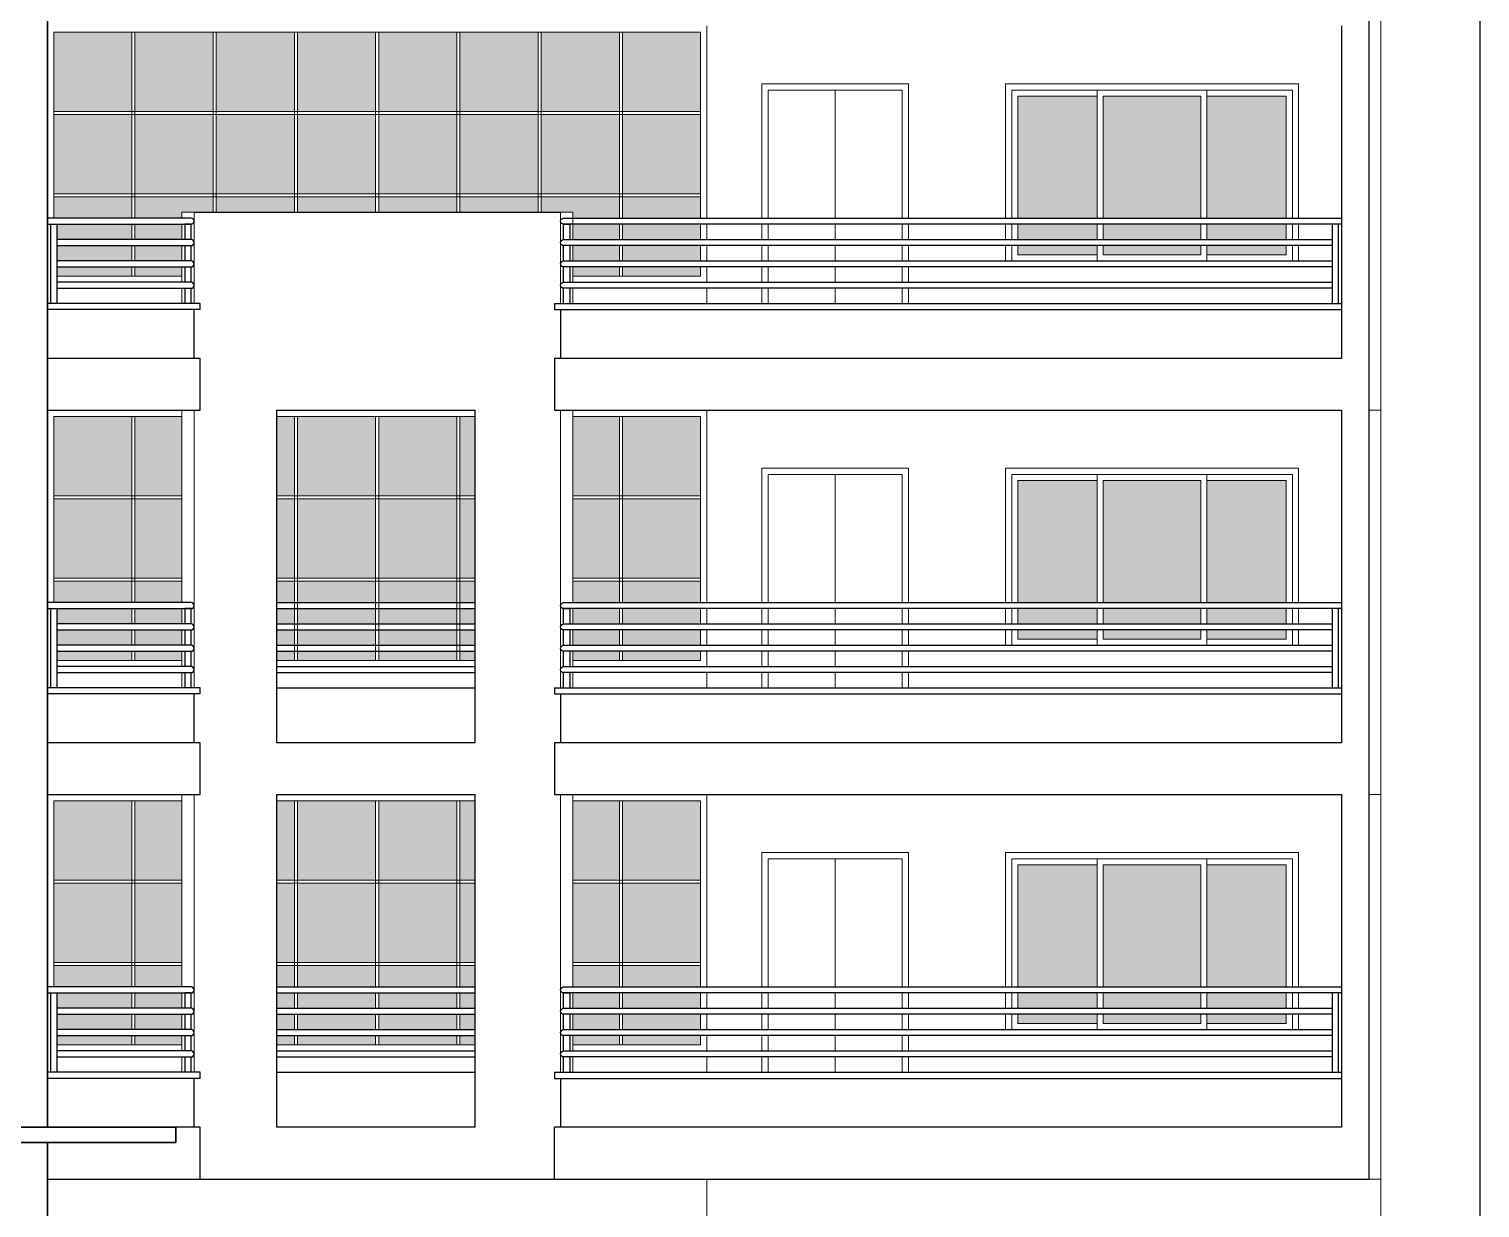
# Model space of a CAD drawing. Header units: inches. Extents: x -301229 to 1083107, y -854236 to 21026.
# Drawn here: x -24794 to -10529, y -378433 to -366838 of the extents above; entities that cross this region are included whole.
import ezdxf

# ---------------------------------------------------------------- set-up
doc = ezdxf.new("R2010")
doc.units = ezdxf.units.IN
doc.header["$MEASUREMENT"] = 0
doc.layers.add('HATCH', color=7, linetype='Continuous')
doc.layers.add('win', color=4, linetype='Continuous')
for name, color, linetype, lineweight in [('step', 167, 'Continuous', 18), ('wall', 10, 'Continuous', 30), ('window(in)', 130, 'Continuous', 20), ('window(out)', 40, 'Continuous', 30)]:
    doc.layers.add(name, color=color, linetype=linetype, lineweight=lineweight)

msp = doc.modelspace()

# ---------------------------------------------------------------- hatches: boundary and pattern name
at = {"layer": 'wall'}
h = msp.add_hatch(color=256, dxfattribs=at)
h.set_gradient(color1=(76, 120, 250), one_color=1, tint=1, name='CURVED')
h.paths.add_polyline_path([(-23782.1, -366867.98), (-24550.85, -366867.98), (-24550.85, -367647.98), (-23782.1, -367647.98)])
h.paths.add_polyline_path([(-22983.35, -366867.98), (-23752.1, -366867.98), (-23752.1, -367647.98), (-22983.35, -367647.98)])
h.paths.add_polyline_path([(-22184.6, -366867.98), (-22953.35, -366867.98), (-22953.35, -367647.98), (-22184.6, -367647.98)])
h.paths.add_polyline_path([(-21385.85, -366867.98), (-22154.6, -366867.98), (-22154.6, -367647.98), (-21385.85, -367647.98)])
h.paths.add_polyline_path([(-20587.1, -366867.98), (-21355.85, -366867.98), (-21355.85, -367647.98), (-20587.1, -367647.98)])
h.paths.add_polyline_path([(-19788.35, -366867.98), (-20557.1, -366867.98), (-20557.1, -367647.98), (-19788.35, -367647.98)])
h.paths.add_polyline_path([(-18989.6, -366867.98), (-19758.35, -366867.98), (-19758.35, -367647.98), (-18989.6, -367647.98)])
h.paths.add_polyline_path([(-18190.85, -366867.98), (-18959.6, -366867.98), (-18959.6, -367647.98), (-18190.85, -367647.98)])
h.paths.add_polyline_path([(-18190.85, -367677.98), (-18959.6, -367677.98), (-18959.6, -368457.98), (-18190.85, -368457.98)])
h.paths.add_polyline_path([(-18989.6, -367677.98), (-19758.35, -367677.98), (-19758.35, -368457.98), (-18989.6, -368457.98)])
h.paths.add_polyline_path([(-19788.35, -367677.98), (-20557.1, -367677.98), (-20557.1, -368457.98), (-19788.35, -368457.98)])
h.paths.add_polyline_path([(-20587.1, -367677.98), (-21355.85, -367677.98), (-21355.85, -368457.98), (-20587.1, -368457.98)])
h.paths.add_polyline_path([(-21385.85, -367677.98), (-22154.6, -367677.98), (-22154.6, -368457.98), (-21385.85, -368457.98)])
h.paths.add_polyline_path([(-22184.6, -367677.98), (-22953.35, -367677.98), (-22953.35, -368457.98), (-22184.6, -368457.98)])
h.paths.add_polyline_path([(-22983.35, -367677.98), (-23752.1, -367677.98), (-23752.1, -368457.98), (-22983.35, -368457.98)])
h.paths.add_polyline_path([(-23782.1, -367677.98), (-24550.85, -367677.98), (-24550.85, -368457.98), (-23782.1, -368457.98)])
h.paths.add_polyline_path([(-23782.1, -368487.98), (-24550.85, -368487.98), (-24550.85, -368697.98), (-23782.1, -368697.98)])
h.paths.add_polyline_path([(-22983.35, -368487.98), (-23752.1, -368487.98), (-23752.1, -368697.98), (-23290.85, -368697.98), (-23290.85, -368637.98), (-23170.85, -368637.98), (-22983.35, -368637.98)])
h.paths.add_polyline_path([(-23782.1, -368757.98), (-24520.85, -368757.98), (-24520.85, -368907.98), (-23782.1, -368907.98)])
h.paths.add_polyline_path([(-23290.85, -368757.98), (-23752.1, -368757.98), (-23752.1, -368907.98), (-23290.85, -368907.98)])
h.paths.add_polyline_path([(-23782.1, -368967.98), (-24520.85, -368967.98), (-24520.85, -369117.98), (-23782.1, -369117.98)])
h.paths.add_polyline_path([(-23290.85, -368967.98), (-23752.1, -368967.98), (-23752.1, -369117.98), (-23290.85, -369117.98)])
h.paths.add_polyline_path([(-23782.1, -369177.98), (-24520.85, -369177.98), (-24520.85, -369267.98), (-23782.1, -369267.98)])
h.paths.add_polyline_path([(-23290.85, -369177.98), (-23752.1, -369177.98), (-23752.1, -369267.98), (-23290.85, -369267.98)])
h.paths.add_polyline_path([(-22184.6, -368487.98), (-22953.35, -368487.98), (-22953.35, -368637.98), (-22184.6, -368637.98)])
h.paths.add_polyline_path([(-21385.85, -368487.98), (-22154.6, -368487.98), (-22154.6, -368637.98), (-21385.85, -368637.98)])
h.paths.add_polyline_path([(-20587.1, -368487.98), (-21355.85, -368487.98), (-21355.85, -368637.98), (-20587.1, -368637.98)])
h.paths.add_polyline_path([(-19788.35, -368487.98), (-20557.1, -368487.98), (-20557.1, -368637.98), (-19788.35, -368637.98)])
h.paths.add_polyline_path([(-18989.6, -368487.98), (-19758.35, -368487.98), (-19758.35, -368637.98), (-19568.43, -368637.98), (-19448.43, -368637.98), (-19448.43, -368697.98), (-18989.6, -368697.98)])
h.paths.add_polyline_path([(-18190.85, -368487.98), (-18959.6, -368487.98), (-18959.6, -368697.98), (-18190.85, -368697.98)])
h.paths.add_polyline_path([(-18989.6, -368757.98), (-19448.43, -368757.98), (-19448.43, -368907.98), (-18989.6, -368907.98)])
h.paths.add_polyline_path([(-18190.85, -368757.98), (-18959.6, -368757.98), (-18959.6, -368907.98), (-18190.85, -368907.98)])
h.paths.add_polyline_path([(-18989.6, -368967.98), (-19448.43, -368967.98), (-19448.43, -369117.98), (-18989.6, -369117.98)])
h.paths.add_polyline_path([(-18190.85, -368967.98), (-18959.6, -368967.98), (-18959.6, -369117.98), (-18190.85, -369117.98)])
h.paths.add_polyline_path([(-18989.6, -369177.98), (-19448.43, -369177.98), (-19448.43, -369267.98), (-18989.6, -369267.98)])
h.paths.add_polyline_path([(-18190.85, -369177.98), (-18959.6, -369177.98), (-18959.6, -369267.98), (-18190.85, -369267.98)])
h = msp.add_hatch(color=256, dxfattribs=at)
h.set_gradient(color1=(76, 120, 250), one_color=1, tint=1, name='CURVED')
h.paths.add_polyline_path([(-14292.73, -367497.98), (-15072.73, -367497.98), (-15072.73, -368697.98), (-14292.73, -368697.98)])
h.paths.add_polyline_path([(-14232.73, -368697.98), (-13272.73, -368697.98), (-13272.73, -367497.98), (-14232.73, -367497.98)])
h.paths.add_polyline_path([(-12432.73, -367497.98), (-13212.73, -367497.98), (-13212.73, -368697.98), (-12432.73, -368697.98)])
h.paths.add_polyline_path([(-12432.73, -368757.98), (-13212.73, -368757.98), (-13212.73, -368907.98), (-12432.73, -368907.98)])
h.paths.add_polyline_path([(-14232.73, -368757.98), (-14232.73, -368907.98), (-13272.73, -368907.98), (-13272.73, -368757.98)])
h.paths.add_polyline_path([(-15072.73, -368757.98), (-15072.73, -368907.98), (-14292.73, -368907.98), (-14292.73, -368757.98)])
h.paths.add_polyline_path([(-14292.73, -369057.98), (-14292.73, -368967.98), (-15072.73, -368967.98), (-15072.73, -369057.98)])
h.paths.add_polyline_path([(-13272.73, -369057.98), (-13272.73, -368967.98), (-14232.73, -368967.98), (-14232.73, -369057.98)])
h.paths.add_polyline_path([(-12432.73, -368967.98), (-13212.73, -368967.98), (-13212.73, -369057.98), (-12432.73, -369057.98)])
h = msp.add_hatch(color=256, dxfattribs=at)
h.set_gradient(color1=(76, 120, 250), one_color=1, tint=1, name='CURVED')
h.paths.add_polyline_path([(-23782.1, -371427.98), (-23782.1, -370647.98), (-24550.85, -370647.98), (-24550.85, -371427.98)])
h.paths.add_polyline_path([(-23290.85, -371427.98), (-23290.85, -370647.98), (-23752.1, -370647.98), (-23752.1, -371427.98)])
h.paths.add_polyline_path([(-23782.1, -371457.98), (-24550.85, -371457.98), (-24550.85, -372237.98), (-23782.1, -372237.98)])
h.paths.add_polyline_path([(-23290.85, -371457.98), (-23752.1, -371457.98), (-23752.1, -372237.98), (-23290.85, -372237.98)])
h.paths.add_polyline_path([(-24550.85, -372267.98), (-24550.85, -372477.98), (-23782.1, -372477.98), (-23782.1, -372267.98)])
h.paths.add_polyline_path([(-23752.1, -372267.98), (-23752.1, -372477.98), (-23290.85, -372477.98), (-23290.85, -372267.98)])
h.paths.add_polyline_path([(-24520.85, -372537.98), (-24520.85, -372687.98), (-23782.1, -372687.98), (-23782.1, -372537.98)])
h.paths.add_polyline_path([(-23752.1, -372537.98), (-23752.1, -372687.98), (-23290.85, -372687.98), (-23290.85, -372537.98)])
h.paths.add_polyline_path([(-24520.85, -372747.98), (-24520.85, -372897.98), (-23782.1, -372897.98), (-23782.1, -372747.98)])
h.paths.add_polyline_path([(-23752.1, -372747.98), (-23752.1, -372897.98), (-23290.85, -372897.98), (-23290.85, -372747.98)])
h.paths.add_polyline_path([(-23782.1, -373047.98), (-23782.1, -372957.98), (-24520.85, -372957.98), (-24520.85, -373047.98)])
h.paths.add_polyline_path([(-23752.1, -372957.98), (-23752.1, -373047.98), (-23290.85, -373047.98), (-23290.85, -372957.98)])
h.paths.add_polyline_path([(-22184.6, -370647.98), (-22360.85, -370647.98), (-22360.85, -371427.98), (-22184.6, -371427.98)])
h.paths.add_polyline_path([(-21385.85, -371427.98), (-21385.85, -370647.98), (-22154.6, -370647.98), (-22154.6, -371427.98)])
h.paths.add_polyline_path([(-20587.1, -371427.98), (-20587.1, -370647.98), (-21355.85, -370647.98), (-21355.85, -371427.98)])
h.paths.add_polyline_path([(-20557.1, -371427.98), (-20408.43, -371427.98), (-20408.43, -370647.98), (-20557.1, -370647.98)])
h.paths.add_polyline_path([(-20557.1, -372237.98), (-20408.43, -372237.98), (-20408.43, -371457.98), (-20557.1, -371457.98)])
h.paths.add_polyline_path([(-20587.1, -372237.98), (-20587.1, -371457.98), (-21355.85, -371457.98), (-21355.85, -372237.98)])
h.paths.add_polyline_path([(-22154.6, -372237.98), (-21385.85, -372237.98), (-21385.85, -371457.98), (-22154.6, -371457.98)])
h.paths.add_polyline_path([(-22360.85, -372237.98), (-22184.6, -372237.98), (-22184.6, -371457.98), (-22360.85, -371457.98)])
h.paths.add_polyline_path([(-22184.6, -372267.98), (-22360.85, -372267.98), (-22360.85, -372477.98), (-22184.6, -372477.98)])
h.paths.add_polyline_path([(-21385.85, -372477.98), (-21385.85, -372267.98), (-22154.6, -372267.98), (-22154.6, -372477.98)])
h.paths.add_polyline_path([(-20587.1, -372477.98), (-20587.1, -372267.98), (-21355.85, -372267.98), (-21355.85, -372477.98)])
h.paths.add_polyline_path([(-20408.43, -372267.98), (-20557.1, -372267.98), (-20557.1, -372477.98), (-20408.43, -372477.98)])
h.paths.add_polyline_path([(-20557.1, -372687.98), (-20408.43, -372687.98), (-20408.43, -372537.98), (-20557.1, -372537.98)])
h.paths.add_polyline_path([(-20587.1, -372687.98), (-20587.1, -372537.98), (-21355.85, -372537.98), (-21355.85, -372687.98)])
h.paths.add_polyline_path([(-22154.6, -372537.98), (-22154.6, -372687.98), (-21385.85, -372687.98), (-21385.85, -372537.98)])
h.paths.add_polyline_path([(-22360.85, -372537.98), (-22360.85, -372687.98), (-22184.6, -372687.98), (-22184.6, -372537.98)])
h.paths.add_polyline_path([(-22360.85, -372747.98), (-22360.85, -372897.98), (-22184.6, -372897.98), (-22184.6, -372747.98)])
h.paths.add_polyline_path([(-21385.85, -372897.98), (-21385.85, -372747.98), (-22154.6, -372747.98), (-22154.6, -372897.98)])
h.paths.add_polyline_path([(-20587.1, -372897.98), (-20587.1, -372747.98), (-21355.85, -372747.98), (-21355.85, -372897.98)])
h.paths.add_polyline_path([(-20408.43, -372747.98), (-20557.1, -372747.98), (-20557.1, -372897.98), (-20408.43, -372897.98)])
h.paths.add_polyline_path([(-20557.1, -372957.98), (-20557.1, -373047.98), (-20408.43, -373047.98), (-20408.43, -372957.98)])
h.paths.add_polyline_path([(-21355.85, -372957.98), (-21355.85, -373047.98), (-20587.1, -373047.98), (-20587.1, -372957.98)])
h.paths.add_polyline_path([(-22154.6, -372957.98), (-22154.6, -373047.98), (-21385.85, -373047.98), (-21385.85, -372957.98)])
h.paths.add_polyline_path([(-22360.85, -372957.98), (-22360.85, -373047.98), (-22184.6, -373047.98), (-22184.6, -372957.98)])
h.paths.add_polyline_path([(-18989.6, -370647.98), (-19448.43, -370647.98), (-19448.43, -371427.98), (-18989.6, -371427.98)])
h.paths.add_polyline_path([(-18190.85, -371427.98), (-18190.85, -370647.98), (-18959.6, -370647.98), (-18959.6, -371427.98)])
h.paths.add_polyline_path([(-19448.43, -372237.98), (-18989.6, -372237.98), (-18989.6, -371457.98), (-19448.43, -371457.98)])
h.paths.add_polyline_path([(-18959.6, -372237.98), (-18190.85, -372237.98), (-18190.85, -371457.98), (-18959.6, -371457.98)])
h.paths.add_polyline_path([(-18989.6, -372267.98), (-19448.43, -372267.98), (-19448.43, -372477.98), (-18989.6, -372477.98)])
h.paths.add_polyline_path([(-18190.85, -372477.98), (-18190.85, -372267.98), (-18959.6, -372267.98), (-18959.6, -372477.98)])
h.paths.add_polyline_path([(-18989.6, -372687.98), (-18989.6, -372537.98), (-19448.43, -372537.98), (-19448.43, -372687.98)])
h.paths.add_polyline_path([(-18190.85, -372687.98), (-18190.85, -372537.98), (-18959.6, -372537.98), (-18959.6, -372687.98)])
h.paths.add_polyline_path([(-19448.43, -372747.98), (-19448.43, -372897.98), (-18989.6, -372897.98), (-18989.6, -372747.98)])
h.paths.add_polyline_path([(-18959.6, -372747.98), (-18959.6, -372897.98), (-18190.85, -372897.98), (-18190.85, -372747.98)])
h.paths.add_polyline_path([(-18989.6, -373047.98), (-18989.6, -372957.98), (-19448.43, -372957.98), (-19448.43, -373047.98)])
h.paths.add_polyline_path([(-18190.85, -373047.98), (-18190.85, -372957.98), (-18959.6, -372957.98), (-18959.6, -373047.98)])
h = msp.add_hatch(color=256, dxfattribs=at)
h.set_gradient(color1=(76, 120, 250), one_color=1, tint=1, name='CURVED')
h.paths.add_polyline_path([(-14292.73, -371277.98), (-15072.73, -371277.98), (-15072.73, -372477.98), (-14292.73, -372477.98)])
h.paths.add_polyline_path([(-13272.73, -372477.98), (-13272.73, -371277.98), (-14232.73, -371277.98), (-14232.73, -372477.98)])
h.paths.add_polyline_path([(-12432.73, -371277.98), (-13212.73, -371277.98), (-13212.73, -372477.98), (-12432.73, -372477.98)])
h.paths.add_polyline_path([(-12432.73, -372687.98), (-12432.73, -372537.98), (-13212.73, -372537.98), (-13212.73, -372687.98)])
h.paths.add_polyline_path([(-14232.73, -372537.98), (-14232.73, -372687.98), (-13272.73, -372687.98), (-13272.73, -372537.98)])
h.paths.add_polyline_path([(-15072.73, -372537.98), (-15072.73, -372687.98), (-14292.73, -372687.98), (-14292.73, -372537.98)])
h.paths.add_polyline_path([(-15072.73, -372747.98), (-15072.73, -372837.98), (-14292.73, -372837.98), (-14292.73, -372747.98)])
h.paths.add_polyline_path([(-14232.73, -372747.98), (-14232.73, -372837.98), (-13272.73, -372837.98), (-13272.73, -372747.98)])
h.paths.add_polyline_path([(-12432.73, -372747.98), (-13212.73, -372747.98), (-13212.73, -372837.98), (-12432.73, -372837.98)])
h = msp.add_hatch(color=256, dxfattribs=at)
h.set_gradient(color1=(76, 120, 250), one_color=1, tint=1, name='CURVED')
h.paths.add_polyline_path([(-23782.1, -375207.98), (-23782.1, -374427.98), (-24550.85, -374427.98), (-24550.85, -375207.98)])
h.paths.add_polyline_path([(-23752.1, -375207.98), (-23290.85, -375207.98), (-23290.85, -374427.98), (-23752.1, -374427.98)])
h.paths.add_polyline_path([(-23782.1, -375237.98), (-24550.85, -375237.98), (-24550.85, -376017.98), (-23782.1, -376017.98)])
h.paths.add_polyline_path([(-23752.1, -376017.98), (-23290.85, -376017.98), (-23290.85, -375237.98), (-23752.1, -375237.98)])
h.paths.add_polyline_path([(-23782.1, -376257.98), (-23782.1, -376047.98), (-24550.85, -376047.98), (-24550.85, -376257.98)])
h.paths.add_polyline_path([(-23752.1, -376047.98), (-23752.1, -376257.98), (-23290.85, -376257.98), (-23290.85, -376047.98)])
h.paths.add_polyline_path([(-23782.1, -376467.98), (-23782.1, -376317.98), (-24520.85, -376317.98), (-24520.85, -376467.98)])
h.paths.add_polyline_path([(-23290.85, -376467.98), (-23290.85, -376317.98), (-23752.1, -376317.98), (-23752.1, -376467.98)])
h.paths.add_polyline_path([(-24520.85, -376527.98), (-24520.85, -376677.98), (-23782.1, -376677.98), (-23782.1, -376527.98)])
h.paths.add_polyline_path([(-23752.1, -376527.98), (-23752.1, -376677.98), (-23290.85, -376677.98), (-23290.85, -376527.98)])
h.paths.add_polyline_path([(-24520.85, -376737.98), (-24520.85, -376827.98), (-23782.1, -376827.98), (-23782.1, -376737.98)])
h.paths.add_polyline_path([(-23752.1, -376737.98), (-23752.1, -376827.98), (-23290.85, -376827.98), (-23290.85, -376737.98)])
h.paths.add_polyline_path([(-22184.6, -374427.98), (-22360.85, -374427.98), (-22360.85, -375207.98), (-22184.6, -375207.98)])
h.paths.add_polyline_path([(-21385.85, -375207.98), (-21385.85, -374427.98), (-22154.6, -374427.98), (-22154.6, -375207.98)])
h.paths.add_polyline_path([(-20587.1, -375207.98), (-20587.1, -374427.98), (-21355.85, -374427.98), (-21355.85, -375207.98)])
h.paths.add_polyline_path([(-20557.1, -375207.98), (-20408.43, -375207.98), (-20408.43, -374427.98), (-20557.1, -374427.98)])
h.paths.add_polyline_path([(-20408.43, -375237.98), (-20557.1, -375237.98), (-20557.1, -376017.98), (-20408.43, -376017.98)])
h.paths.add_polyline_path([(-20587.1, -375237.98), (-21355.85, -375237.98), (-21355.85, -376017.98), (-20587.1, -376017.98)])
h.paths.add_polyline_path([(-21385.85, -375237.98), (-22154.6, -375237.98), (-22154.6, -376017.98), (-21385.85, -376017.98)])
h.paths.add_polyline_path([(-22184.6, -375237.98), (-22360.85, -375237.98), (-22360.85, -376017.98), (-22184.6, -376017.98)])
h.paths.add_polyline_path([(-22360.85, -376257.98), (-22184.6, -376257.98), (-22184.6, -376047.98), (-22360.85, -376047.98)])
h.paths.add_polyline_path([(-21385.85, -376257.98), (-21385.85, -376047.98), (-22154.6, -376047.98), (-22154.6, -376257.98)])
h.paths.add_polyline_path([(-20587.1, -376257.98), (-20587.1, -376047.98), (-21355.85, -376047.98), (-21355.85, -376257.98)])
h.paths.add_polyline_path([(-20408.43, -376047.98), (-20557.1, -376047.98), (-20557.1, -376257.98), (-20408.43, -376257.98)])
h.paths.add_polyline_path([(-20557.1, -376317.98), (-20557.1, -376467.98), (-20408.43, -376467.98), (-20408.43, -376317.98)])
h.paths.add_polyline_path([(-20587.1, -376467.98), (-20587.1, -376317.98), (-21355.85, -376317.98), (-21355.85, -376467.98)])
h.paths.add_polyline_path([(-21385.85, -376467.98), (-21385.85, -376317.98), (-22154.6, -376317.98), (-22154.6, -376467.98)])
h.paths.add_polyline_path([(-22184.6, -376317.98), (-22360.85, -376317.98), (-22360.85, -376467.98), (-22184.6, -376467.98)])
h.paths.add_polyline_path([(-22184.6, -376677.98), (-22184.6, -376527.98), (-22360.85, -376527.98), (-22360.85, -376677.98)])
h.paths.add_polyline_path([(-22154.6, -376527.98), (-22154.6, -376677.98), (-21385.85, -376677.98), (-21385.85, -376527.98)])
h.paths.add_polyline_path([(-20587.1, -376677.98), (-20587.1, -376527.98), (-21355.85, -376527.98), (-21355.85, -376677.98)])
h.paths.add_polyline_path([(-20557.1, -376527.98), (-20557.1, -376677.98), (-20408.43, -376677.98), (-20408.43, -376527.98)])
h.paths.add_polyline_path([(-20408.43, -376827.98), (-20408.43, -376737.98), (-20557.1, -376737.98), (-20557.1, -376827.98)])
h.paths.add_polyline_path([(-20587.1, -376737.98), (-21355.85, -376737.98), (-21355.85, -376827.98), (-20587.1, -376827.98)])
h.paths.add_polyline_path([(-21385.85, -376827.98), (-21385.85, -376737.98), (-22154.6, -376737.98), (-22154.6, -376827.98)])
h.paths.add_polyline_path([(-22184.6, -376737.98), (-22360.85, -376737.98), (-22360.85, -376827.98), (-22184.6, -376827.98)])
h.paths.add_polyline_path([(-19448.43, -375207.98), (-18989.6, -375207.98), (-18989.6, -374427.98), (-19448.43, -374427.98)])
h.paths.add_polyline_path([(-18190.85, -375207.98), (-18190.85, -374427.98), (-18959.6, -374427.98), (-18959.6, -375207.98)])
h.paths.add_polyline_path([(-18989.6, -375237.98), (-19448.43, -375237.98), (-19448.43, -376017.98), (-18989.6, -376017.98)])
h.paths.add_polyline_path([(-18190.85, -376017.98), (-18190.85, -375237.98), (-18959.6, -375237.98), (-18959.6, -376017.98)])
h.paths.add_polyline_path([(-19448.43, -376047.98), (-19448.43, -376257.98), (-18989.6, -376257.98), (-18989.6, -376047.98)])
h.paths.add_polyline_path([(-18959.6, -376047.98), (-18959.6, -376257.98), (-18190.85, -376257.98), (-18190.85, -376047.98)])
h.paths.add_polyline_path([(-18989.6, -376317.98), (-19448.43, -376317.98), (-19448.43, -376467.98), (-18989.6, -376467.98)])
h.paths.add_polyline_path([(-18959.6, -376317.98), (-18959.6, -376467.98), (-18190.85, -376467.98), (-18190.85, -376317.98)])
h.paths.add_polyline_path([(-19448.43, -376527.98), (-19448.43, -376677.98), (-18989.6, -376677.98), (-18989.6, -376527.98)])
h.paths.add_polyline_path([(-18959.6, -376527.98), (-18959.6, -376677.98), (-18190.85, -376677.98), (-18190.85, -376527.98)])
h.paths.add_polyline_path([(-18989.6, -376737.98), (-19448.43, -376737.98), (-19448.43, -376827.98), (-18989.6, -376827.98)])
h.paths.add_polyline_path([(-18959.6, -376737.98), (-18959.6, -376827.98), (-18190.85, -376827.98), (-18190.85, -376737.98)])
h = msp.add_hatch(color=256, dxfattribs=at)
h.set_gradient(color1=(76, 120, 250), one_color=1, tint=1, name='CURVED')
h.paths.add_polyline_path([(-14292.73, -375057.98), (-15072.73, -375057.98), (-15072.73, -376257.98), (-14292.73, -376257.98)])
h.paths.add_polyline_path([(-13272.73, -375057.98), (-14232.73, -375057.98), (-14232.73, -376257.98), (-13272.73, -376257.98)])
h.paths.add_polyline_path([(-12432.73, -375057.98), (-13212.73, -375057.98), (-13212.73, -376257.98), (-12432.73, -376257.98)])
h.paths.add_polyline_path([(-13212.73, -376317.98), (-13212.73, -376467.98), (-12432.73, -376467.98), (-12432.73, -376317.98)])
h.paths.add_polyline_path([(-13272.73, -376467.98), (-13272.73, -376317.98), (-14232.73, -376317.98), (-14232.73, -376467.98)])
h.paths.add_polyline_path([(-15072.73, -376317.98), (-15072.73, -376467.98), (-14292.73, -376467.98), (-14292.73, -376317.98)])
h.paths.add_polyline_path([(-15072.73, -376527.98), (-15072.73, -376617.98), (-14292.73, -376617.98), (-14292.73, -376527.98)])
h.paths.add_polyline_path([(-14232.73, -376527.98), (-14232.73, -376617.98), (-13272.73, -376617.98), (-13272.73, -376527.98)])
h.paths.add_polyline_path([(-12432.73, -376617.98), (-12432.73, -376527.98), (-13212.73, -376527.98), (-13212.73, -376617.98)])

# ---------------------------------------------------------------- linework, layer by layer
at = {"layer": 'HATCH', "ltscale": 0.0625}
msp.add_line((-10528.87, -361077.98), (-10528.87, -381957.98), dxfattribs=at)
at = {"layer": 'HATCH', "lineweight": 13, "ltscale": 0.0625}
for p, q in [((-23782.1, -366867.98), (-23782.1, -368697.98)), ((-23752.1, -366867.98), (-23752.1, -368697.98)), ((-22983.35, -366867.98), (-22983.35, -368637.98)), ((-22953.35, -366867.98), (-22953.35, -368637.98)), ((-22184.6, -366867.98), (-22184.6, -368637.98)), ((-22154.6, -366867.98), (-22154.6, -368637.98)), ((-21385.85, -366867.98), (-21385.85, -368637.98)), ((-21355.85, -366867.98), (-21355.85, -368637.98)), ((-20587.1, -366867.98), (-20587.1, -368637.98)), ((-20557.1, -366867.98), (-20557.1, -368637.98)), ((-19788.35, -366867.98), (-19788.35, -368637.98)), ((-19758.35, -366867.98), (-19758.35, -368637.98)), ((-18989.6, -366867.98), (-18989.6, -368697.98)), ((-18959.6, -366867.98), (-18959.6, -368697.98)), ((-24550.85, -367647.98), (-18190.85, -367647.98)), ((-24550.85, -367677.98), (-18190.85, -367677.98)), ((-24550.85, -368457.98), (-18190.85, -368457.98)), ((-24550.85, -368487.98), (-18190.85, -368487.98)), ((-23782.1, -368757.98), (-23782.1, -368907.98)), ((-23752.1, -368757.98), (-23752.1, -368907.98)), ((-18989.6, -368757.98), (-18989.6, -368907.98)), ((-18959.6, -368757.98), (-18959.6, -368907.98)), ((-23782.1, -368967.98), (-23782.1, -369117.98)), ((-23752.1, -368967.98), (-23752.1, -369117.98)), ((-18989.6, -368967.98), (-18989.6, -369117.98)), ((-18959.6, -368967.98), (-18959.6, -369117.98)), ((-23782.1, -369177.98), (-23782.1, -369267.98)), ((-23752.1, -369177.98), (-23752.1, -369267.98)), ((-18989.6, -369177.98), (-18989.6, -369267.98)), ((-18959.6, -369177.98), (-18959.6, -369267.98)), ((-23782.1, -370647.98), (-23782.1, -372477.98)), ((-23752.1, -370647.98), (-23752.1, -372477.98)), ((-22184.6, -370647.98), (-22184.6, -373047.98)), ((-22154.6, -370647.98), (-22154.6, -373047.98)), ((-21385.85, -370647.98), (-21385.85, -373047.98)), ((-21355.85, -370647.98), (-21355.85, -373047.98)), ((-20587.1, -370647.98), (-20587.1, -373047.98)), ((-20557.1, -370647.98), (-20557.1, -373047.98)), ((-18989.6, -370647.98), (-18989.6, -372477.98)), ((-18959.6, -370647.98), (-18959.6, -372477.98)), ((-24550.85, -371427.98), (-23290.85, -371427.98)), ((-24550.85, -371457.98), (-23290.85, -371457.98)), ((-22360.85, -371427.98), (-20408.43, -371427.98)), ((-22360.85, -371457.98), (-20408.43, -371457.98)), ((-19448.43, -371427.98), (-18190.85, -371427.98)), ((-19448.43, -371457.98), (-18190.85, -371457.98)), ((-24550.85, -372237.98), (-23290.85, -372237.98)), ((-24550.85, -372267.98), (-23290.85, -372267.98)), ((-22360.85, -372237.98), (-20408.43, -372237.98)), ((-22360.85, -372267.98), (-20408.43, -372267.98)), ((-19448.43, -372237.98), (-18190.85, -372237.98)), ((-19448.43, -372267.98), (-18190.85, -372267.98)), ((-23782.1, -372537.98), (-23782.1, -372687.98)), ((-23752.1, -372537.98), (-23752.1, -372687.98)), ((-18989.6, -372537.98), (-18989.6, -372687.98)), ((-18959.6, -372537.98), (-18959.6, -372687.98)), ((-23782.1, -372747.98), (-23782.1, -372897.98)), ((-23752.1, -372747.98), (-23752.1, -372897.98)), ((-18989.6, -372747.98), (-18989.6, -372897.98)), ((-18959.6, -372747.98), (-18959.6, -372897.98)), ((-23782.1, -372957.98), (-23782.1, -373047.98)), ((-23752.1, -372957.98), (-23752.1, -373047.98)), ((-18989.6, -372957.98), (-18989.6, -373047.98)), ((-18959.6, -372957.98), (-18959.6, -373047.98)), ((-23782.1, -374427.98), (-23782.1, -376257.98)), ((-23752.1, -374427.98), (-23752.1, -376257.98)), ((-22184.6, -374427.98), (-22184.6, -376257.98)), ((-22154.6, -374427.98), (-22154.6, -376257.98)), ((-21385.85, -374427.98), (-21385.85, -376257.98)), ((-21355.85, -374427.98), (-21355.85, -376257.98)), ((-20587.1, -374427.98), (-20587.1, -376257.98)), ((-20557.1, -374427.98), (-20557.1, -376257.98)), ((-18989.6, -374427.98), (-18989.6, -376257.98)), ((-18959.6, -374427.98), (-18959.6, -376257.98)), ((-24550.85, -375207.98), (-23290.85, -375207.98)), ((-24550.85, -375237.98), (-23290.85, -375237.98)), ((-22360.85, -375207.98), (-20408.43, -375207.98)), ((-22360.85, -375237.98), (-20408.43, -375237.98)), ((-19448.43, -375207.98), (-18190.85, -375207.98)), ((-19448.43, -375237.98), (-18190.85, -375237.98)), ((-24550.85, -376017.98), (-23290.85, -376017.98)), ((-22360.85, -376017.98), (-20408.43, -376017.98)), ((-19448.43, -376017.98), (-18190.85, -376017.98)), ((-24550.85, -376047.98), (-23290.85, -376047.98)), ((-22360.85, -376047.98), (-20408.43, -376047.98)), ((-19448.43, -376047.98), (-18190.85, -376047.98)), ((-23782.1, -376317.98), (-23782.1, -376467.98)), ((-23752.1, -376317.98), (-23752.1, -376467.98)), ((-22184.6, -376317.98), (-22184.6, -376467.98)), ((-22154.6, -376317.98), (-22154.6, -376467.98)), ((-21385.85, -376317.98), (-21385.85, -376467.98)), ((-21355.85, -376317.98), (-21355.85, -376467.98)), ((-20587.1, -376317.98), (-20587.1, -376467.98)), ((-20557.1, -376317.98), (-20557.1, -376467.98)), ((-18989.6, -376317.98), (-18989.6, -376467.98)), ((-18959.6, -376317.98), (-18959.6, -376467.98)), ((-23782.1, -376527.98), (-23782.1, -376677.98)), ((-23752.1, -376527.98), (-23752.1, -376677.98)), ((-22184.6, -376527.98), (-22184.6, -376677.98)), ((-22154.6, -376527.98), (-22154.6, -376677.98)), ((-21385.85, -376527.98), (-21385.85, -376677.98)), ((-21355.85, -376527.98), (-21355.85, -376677.98)), ((-20587.1, -376527.98), (-20587.1, -376677.98)), ((-20557.1, -376527.98), (-20557.1, -376677.98)), ((-18989.6, -376527.98), (-18989.6, -376677.98)), ((-18959.6, -376527.98), (-18959.6, -376677.98)), ((-23782.1, -376737.98), (-23782.1, -376827.98)), ((-23752.1, -376737.98), (-23752.1, -376827.98)), ((-22184.6, -376737.98), (-22184.6, -376827.98)), ((-22154.6, -376737.98), (-22154.6, -376827.98)), ((-21385.85, -376737.98), (-21385.85, -376827.98)), ((-21355.85, -376737.98), (-21355.85, -376827.98)), ((-20587.1, -376737.98), (-20587.1, -376827.98)), ((-20557.1, -376737.98), (-20557.1, -376827.98)), ((-18989.6, -376737.98), (-18989.6, -376827.98)), ((-18959.6, -376737.98), (-18959.6, -376827.98))]:
    msp.add_line(p, q, dxfattribs=at)
for points in [[(-18190.85, -368697.98), (-18190.85, -366867.98), (-24550.85, -366867.98), (-24550.85, -368697.98)], [(-18190.85, -368907.98), (-18190.85, -368757.98)], [(-18190.85, -369117.98), (-18190.85, -368967.98)], [(-24520.85, -369267.98), (-23290.85, -369267.98)], [(-19448.43, -369267.98), (-18190.85, -369267.98), (-18190.85, -369177.98)], [(-23290.85, -370647.98), (-24550.85, -370647.98), (-24550.85, -372477.98)], [(-20408.43, -370647.98), (-22360.85, -370647.98)], [(-18190.85, -372477.98), (-18190.85, -370647.98), (-19448.43, -370647.98)], [(-18190.85, -372687.98), (-18190.85, -372537.98)], [(-18190.85, -372897.98), (-18190.85, -372747.98)], [(-19448.43, -373047.98), (-18190.85, -373047.98), (-18190.85, -372957.98)], [(-24520.85, -373047.98), (-23290.85, -373047.98)], [(-22360.85, -373047.98), (-20408.43, -373047.98)], [(-23290.85, -374427.98), (-24550.85, -374427.98), (-24550.85, -376257.98)], [(-20408.43, -374427.98), (-22360.85, -374427.98)], [(-18190.85, -376257.98), (-18190.85, -374427.98), (-19448.43, -374427.98)], [(-18190.85, -376467.98), (-18190.85, -376317.98)], [(-18190.85, -376677.98), (-18190.85, -376527.98)], [(-19448.43, -376827.98), (-18190.85, -376827.98), (-18190.85, -376737.98)], [(-24520.85, -376827.98), (-23290.85, -376827.98)], [(-22360.85, -376827.98), (-20408.43, -376827.98)]]:
    msp.add_lwpolyline(points, dxfattribs=at)
at = {"layer": 'step', "ltscale": 0.0625}
for p, q in [((-16868.43, -367437.98), (-16868.43, -368697.98)), ((-23170.85, -368637.98), (-23290.85, -368637.98)), ((-23290.85, -368637.98), (-23290.85, -368697.98)), ((-23170.85, -368637.98), (-23170.85, -369537.98)), ((-19568.43, -368637.98), (-19568.43, -369537.98)), ((-19568.43, -368637.98), (-19448.43, -368637.98)), ((-19448.43, -368637.98), (-19448.43, -368907.98)), ((-23290.85, -368757.98), (-23290.85, -368907.98)), ((-16868.43, -368757.98), (-16868.43, -368907.98)), ((-23290.85, -368967.98), (-23290.85, -369117.98)), ((-19448.43, -368967.98), (-19448.43, -369117.98)), ((-16868.43, -368967.98), (-16868.43, -369117.98)), ((-23290.85, -369177.98), (-23290.85, -369327.98)), ((-19448.43, -369177.98), (-19448.43, -369327.98)), ((-16868.43, -369177.98), (-16868.43, -369327.98)), ((-23290.85, -369387.98), (-23290.85, -369537.98)), ((-19448.43, -369387.98), (-19448.43, -369537.98)), ((-16868.43, -369387.98), (-16868.43, -369537.98)), ((-23290.85, -370587.98), (-23290.85, -372477.98)), ((-23170.85, -370587.98), (-23170.85, -373317.98)), ((-19568.43, -373317.98), (-19568.43, -370587.98)), ((-19448.43, -372477.98), (-19448.43, -370587.98)), ((-16868.43, -371217.98), (-16868.43, -372477.98)), ((-23290.85, -372537.98), (-23290.85, -372687.98)), ((-19448.43, -372687.98), (-19448.43, -372537.98)), ((-16868.43, -372537.98), (-16868.43, -372687.98)), ((-23290.85, -372747.98), (-23290.85, -372897.98)), ((-19448.43, -372897.98), (-19448.43, -372747.98)), ((-16868.43, -372747.98), (-16868.43, -372897.98)), ((-23290.85, -372957.98), (-23290.85, -373107.98)), ((-19448.43, -373107.98), (-19448.43, -372957.98)), ((-16868.43, -372957.98), (-16868.43, -373107.98)), ((-23290.85, -373167.98), (-23290.85, -373317.98)), ((-19448.43, -373317.98), (-19448.43, -373167.98)), ((-16868.43, -373167.98), (-16868.43, -373317.98)), ((-23290.85, -374367.98), (-23290.85, -376257.98)), ((-23170.85, -374367.98), (-23170.85, -377097.98)), ((-19568.43, -377097.98), (-19568.43, -374367.98)), ((-19448.43, -376257.98), (-19448.43, -374367.98)), ((-16868.43, -374997.98), (-16868.43, -376257.98)), ((-23290.85, -376317.98), (-23290.85, -376467.98)), ((-19448.43, -376467.98), (-19448.43, -376317.98)), ((-16868.43, -376317.98), (-16868.43, -376467.98)), ((-23290.85, -376527.98), (-23290.85, -376677.98)), ((-19448.43, -376677.98), (-19448.43, -376527.98)), ((-16868.43, -376527.98), (-16868.43, -376677.98)), ((-23290.85, -376737.98), (-23290.85, -376887.98)), ((-19448.43, -376887.98), (-19448.43, -376737.98)), ((-16868.43, -376737.98), (-16868.43, -376887.98)), ((-23290.85, -376947.98), (-23290.85, -377097.98)), ((-19448.43, -377097.98), (-19448.43, -376947.98)), ((-16868.43, -376947.98), (-16868.43, -377097.98))]:
    msp.add_line(p, q, dxfattribs=at)
for points in [[(-17528.43, -368697.98), (-17528.43, -367437.98), (-16208.43, -367437.98), (-16208.43, -368697.98)], [(-14292.73, -367437.98), (-15132.73, -367437.98), (-15132.73, -368697.98)], [(-14292.73, -367437.98), (-14292.73, -368697.98)], [(-13212.73, -368697.98), (-13212.73, -367437.98), (-14292.73, -367437.98)], [(-12372.73, -368697.98), (-12372.73, -367437.98), (-13212.73, -367437.98)], [(-14292.73, -367497.98), (-15072.73, -367497.98), (-15072.73, -368697.98)], [(-13272.73, -368697.98), (-13272.73, -367497.98), (-14232.73, -367497.98), (-14232.73, -368697.98)], [(-12432.73, -368697.98), (-12432.73, -367497.98), (-13212.73, -367497.98)], [(-17528.43, -368907.98), (-17528.43, -368757.98)], [(-16208.43, -368757.98), (-16208.43, -368907.98)], [(-15132.73, -368757.98), (-15132.73, -368907.98)], [(-15072.73, -368757.98), (-15072.73, -368907.98)], [(-14292.73, -368757.98), (-14292.73, -368907.98)], [(-14232.73, -368757.98), (-14232.73, -368907.98)], [(-13272.73, -368907.98), (-13272.73, -368757.98)], [(-13212.73, -368907.98), (-13212.73, -368757.98)], [(-12432.73, -368907.98), (-12432.73, -368757.98)], [(-12372.73, -368907.98), (-12372.73, -368757.98)], [(-17528.43, -369117.98), (-17528.43, -368967.98)], [(-16208.43, -368967.98), (-16208.43, -369117.98)], [(-15132.73, -368967.98), (-15132.73, -369117.98), (-14292.73, -369117.98)], [(-15072.73, -368967.98), (-15072.73, -369057.98), (-14292.73, -369057.98)], [(-14292.73, -368967.98), (-14292.73, -369117.98), (-13212.73, -369117.98), (-13212.73, -368967.98)], [(-14232.73, -368967.98), (-14232.73, -369057.98), (-13272.73, -369057.98), (-13272.73, -368967.98)], [(-13212.73, -369117.98), (-12372.73, -369117.98), (-12372.73, -368967.98)], [(-13212.73, -369057.98), (-12432.73, -369057.98), (-12432.73, -368967.98)], [(-17528.43, -369327.98), (-17528.43, -369177.98)], [(-16208.43, -369177.98), (-16208.43, -369327.98)], [(-17528.43, -369537.98), (-17528.43, -369387.98)], [(-16208.43, -369387.98), (-16208.43, -369537.98)], [(-17528.43, -372477.98), (-17528.43, -371217.98), (-16208.43, -371217.98), (-16208.43, -372477.98)], [(-14292.73, -371217.98), (-15132.73, -371217.98), (-15132.73, -372477.98)], [(-14292.73, -371277.98), (-15072.73, -371277.98), (-15072.73, -372477.98)], [(-14292.73, -371217.98), (-14292.73, -372477.98)], [(-13212.73, -372477.98), (-13212.73, -371217.98), (-14292.73, -371217.98)], [(-13272.73, -372477.98), (-13272.73, -371277.98), (-14232.73, -371277.98), (-14232.73, -372477.98)], [(-12372.73, -372477.98), (-12372.73, -371217.98), (-13212.73, -371217.98)], [(-12432.73, -372477.98), (-12432.73, -371277.98), (-13212.73, -371277.98)], [(-17528.43, -372687.98), (-17528.43, -372537.98)], [(-16208.43, -372537.98), (-16208.43, -372687.98)], [(-15132.73, -372537.98), (-15132.73, -372687.98)], [(-15072.73, -372537.98), (-15072.73, -372687.98)], [(-14292.73, -372537.98), (-14292.73, -372687.98)], [(-14232.73, -372537.98), (-14232.73, -372687.98)], [(-13272.73, -372687.98), (-13272.73, -372537.98)], [(-13212.73, -372687.98), (-13212.73, -372537.98)], [(-12432.73, -372687.98), (-12432.73, -372537.98)], [(-12372.73, -372687.98), (-12372.73, -372537.98)], [(-17528.43, -372897.98), (-17528.43, -372747.98)], [(-16208.43, -372747.98), (-16208.43, -372897.98)], [(-15132.73, -372747.98), (-15132.73, -372897.98), (-14292.73, -372897.98)], [(-15072.73, -372747.98), (-15072.73, -372837.98), (-14292.73, -372837.98)], [(-14292.73, -372747.98), (-14292.73, -372897.98), (-13212.73, -372897.98), (-13212.73, -372747.98)], [(-14232.73, -372747.98), (-14232.73, -372837.98), (-13272.73, -372837.98), (-13272.73, -372747.98)], [(-13212.73, -372897.98), (-12372.73, -372897.98), (-12372.73, -372747.98)], [(-13212.73, -372837.98), (-12432.73, -372837.98), (-12432.73, -372747.98)], [(-17528.43, -373107.98), (-17528.43, -372957.98)], [(-16208.43, -372957.98), (-16208.43, -373107.98)], [(-17528.43, -373317.98), (-17528.43, -373167.98)], [(-16208.43, -373167.98), (-16208.43, -373317.98)], [(-17528.43, -376257.98), (-17528.43, -374997.98), (-16208.43, -374997.98), (-16208.43, -376257.98)], [(-14292.73, -374997.98), (-15132.73, -374997.98), (-15132.73, -376257.98)], [(-14292.73, -374997.98), (-14292.73, -376257.98)], [(-13212.73, -376257.98), (-13212.73, -374997.98), (-14292.73, -374997.98)], [(-12372.73, -376257.98), (-12372.73, -374997.98), (-13212.73, -374997.98)], [(-14292.73, -375057.98), (-15072.73, -375057.98), (-15072.73, -376257.98)], [(-13272.73, -376257.98), (-13272.73, -375057.98), (-14232.73, -375057.98), (-14232.73, -376257.98)], [(-12432.73, -376257.98), (-12432.73, -375057.98), (-13212.73, -375057.98)], [(-17528.43, -376467.98), (-17528.43, -376317.98)], [(-16208.43, -376317.98), (-16208.43, -376467.98)], [(-15132.73, -376317.98), (-15132.73, -376467.98)], [(-15072.73, -376317.98), (-15072.73, -376467.98)], [(-14292.73, -376317.98), (-14292.73, -376467.98)], [(-14232.73, -376317.98), (-14232.73, -376467.98)], [(-13272.73, -376467.98), (-13272.73, -376317.98)], [(-13212.73, -376467.98), (-13212.73, -376317.98)], [(-12432.73, -376467.98), (-12432.73, -376317.98)], [(-12372.73, -376467.98), (-12372.73, -376317.98)], [(-17528.43, -376677.98), (-17528.43, -376527.98)], [(-16208.43, -376527.98), (-16208.43, -376677.98)], [(-15132.73, -376527.98), (-15132.73, -376677.98), (-14292.73, -376677.98)], [(-15072.73, -376527.98), (-15072.73, -376617.98), (-14292.73, -376617.98)], [(-14292.73, -376527.98), (-14292.73, -376677.98), (-13212.73, -376677.98), (-13212.73, -376527.98)], [(-14232.73, -376527.98), (-14232.73, -376617.98), (-13272.73, -376617.98), (-13272.73, -376527.98)], [(-13212.73, -376677.98), (-12372.73, -376677.98), (-12372.73, -376527.98)], [(-13212.73, -376617.98), (-12432.73, -376617.98), (-12432.73, -376527.98)], [(-17528.43, -376887.98), (-17528.43, -376737.98)], [(-16208.43, -376737.98), (-16208.43, -376887.98)], [(-17528.43, -377097.98), (-17528.43, -376947.98)], [(-16208.43, -376947.98), (-16208.43, -377097.98)]]:
    msp.add_lwpolyline(points, dxfattribs=at)
at = {"layer": 'wall'}
for p, q in [((-23350.85, -377637.98), (-31480.85, -377637.98)), ((-23350.85, -377787.98), (-23350.85, -377637.98)), ((-31480.85, -377787.98), (-23350.85, -377787.98))]:
    msp.add_line(p, q, dxfattribs=at)
at = {"layer": 'win'}
for p, q in [((-23170.85, -368637.98), (-19568.43, -368637.98)), ((-22360.85, -370587.98), (-20408.43, -370587.98)), ((-22360.85, -370587.98), (-22360.85, -373857.98)), ((-20408.43, -373857.98), (-20408.43, -370587.98)), ((-22360.85, -372477.98), (-20408.43, -372477.98)), ((-22360.85, -372537.98), (-20408.43, -372537.98)), ((-22360.85, -372687.98), (-20408.43, -372687.98)), ((-22360.85, -372747.98), (-20408.43, -372747.98)), ((-22360.85, -372897.98), (-20408.43, -372897.98)), ((-22360.85, -372957.98), (-20408.43, -372957.98)), ((-22360.85, -373107.98), (-20408.43, -373107.98)), ((-22360.85, -373167.98), (-20408.43, -373167.98)), ((-22360.85, -373317.98), (-20408.43, -373317.98)), ((-20408.43, -373857.98), (-22360.85, -373857.98)), ((-22360.85, -374367.98), (-20408.43, -374367.98)), ((-22360.85, -374367.98), (-22360.85, -377637.98)), ((-20408.43, -377637.98), (-20408.43, -374367.98)), ((-22360.85, -376257.98), (-20408.43, -376257.98)), ((-22360.85, -376317.98), (-20408.43, -376317.98)), ((-22360.85, -376467.98), (-20408.43, -376467.98)), ((-22360.85, -376527.98), (-20408.43, -376527.98)), ((-22360.85, -376677.98), (-20408.43, -376677.98)), ((-22360.85, -376737.98), (-20408.43, -376737.98)), ((-22360.85, -376887.98), (-20408.43, -376887.98)), ((-22360.85, -376947.98), (-20408.43, -376947.98)), ((-22360.85, -377097.98), (-20408.43, -377097.98)), ((-20408.43, -377637.98), (-22360.85, -377637.98)), ((-23110.85, -378147.98), (-19628.43, -378147.98))]:
    msp.add_line(p, q, dxfattribs=at)
at = {"layer": 'window(in)', "lineweight": 25}
for p, q in [((-11621.17, -361077.98), (-11621.17, -378147.98)), ((-11891.17, -366807.98), (-11891.17, -370077.98)), ((-23110.85, -369537.98), (-24610.85, -369537.98)), ((-23110.85, -369597.98), (-24610.85, -369597.98)), ((-23170.85, -370077.98), (-23170.85, -369597.98)), ((-23110.85, -369597.98), (-23110.85, -369537.98)), ((-19628.43, -369537.98), (-19628.43, -369597.98)), ((-19628.43, -369537.98), (-11891.17, -369537.98)), ((-19628.43, -369597.98), (-11891.17, -369597.98)), ((-19568.43, -369597.98), (-19568.43, -370077.98)), ((-23110.85, -370077.98), (-24610.85, -370077.98)), ((-23110.85, -370587.98), (-23110.85, -370077.98)), ((-11891.17, -370077.98), (-19628.43, -370077.98)), ((-19628.43, -370077.98), (-19628.43, -370587.98)), ((-24610.85, -370587.98), (-23110.85, -370587.98)), ((-19628.43, -370587.98), (-11891.17, -370587.98)), ((-11891.17, -370587.98), (-11891.17, -373857.98)), ((-23110.85, -373317.98), (-24610.85, -373317.98)), ((-23110.85, -373377.98), (-24610.85, -373377.98)), ((-23170.85, -373857.98), (-23170.85, -373377.98)), ((-23110.85, -373377.98), (-23110.85, -373317.98)), ((-19628.43, -373317.98), (-19628.43, -373377.98)), ((-19628.43, -373317.98), (-11891.17, -373317.98)), ((-19628.43, -373377.98), (-11891.17, -373377.98)), ((-19568.43, -373377.98), (-19568.43, -373857.98)), ((-23110.85, -373857.98), (-24610.85, -373857.98)), ((-23110.85, -374367.98), (-23110.85, -373857.98)), ((-11891.17, -373857.98), (-19628.43, -373857.98)), ((-19628.43, -373857.98), (-19628.43, -374367.98)), ((-24610.85, -374367.98), (-23110.85, -374367.98)), ((-19628.43, -374367.98), (-11891.17, -374367.98)), ((-11891.17, -374367.98), (-11891.17, -377637.98)), ((-23110.85, -377097.98), (-24610.85, -377097.98)), ((-23110.85, -377157.98), (-24610.85, -377157.98)), ((-23170.85, -377637.98), (-23170.85, -377157.98)), ((-23110.85, -377157.98), (-23110.85, -377097.98)), ((-19628.43, -377097.98), (-19628.43, -377157.98)), ((-19628.43, -377097.98), (-11891.17, -377097.98)), ((-19628.43, -377157.98), (-11891.17, -377157.98)), ((-19568.43, -377157.98), (-19568.43, -377637.98)), ((-23110.85, -377637.98), (-23350.85, -377637.98)), ((-23110.85, -378147.98), (-23110.85, -377637.98)), ((-19628.43, -378147.98), (-19628.43, -377637.98)), ((-11891.17, -377637.98), (-19628.43, -377637.98)), ((-24610.85, -378147.98), (-23110.85, -378147.98)), ((-19628.43, -378147.98), (-11621.17, -378147.98))]:
    msp.add_line(p, q, dxfattribs=at)
at = {"layer": 'window(in)'}
for p, q in [((-11502.73, -381957.98), (-11502.73, -361077.98)), ((-18128.43, -366807.98), (-18128.43, -368697.98)), ((-18128.43, -368757.98), (-18128.43, -368907.98)), ((-18128.43, -368967.98), (-18128.43, -369117.98)), ((-18128.43, -369177.98), (-18128.43, -369327.98)), ((-18128.43, -369387.98), (-18128.43, -369537.98)), ((-18128.43, -370587.98), (-18128.43, -372477.98)), ((-11621.17, -370587.98), (-11502.73, -370587.98)), ((-18128.43, -372537.98), (-18128.43, -372687.98)), ((-18128.43, -372747.98), (-18128.43, -372897.98)), ((-18128.43, -372957.98), (-18128.43, -373107.98)), ((-18128.43, -373167.98), (-18128.43, -373317.98)), ((-18128.43, -374367.98), (-18128.43, -376257.98)), ((-11621.17, -374367.98), (-11502.73, -374367.98)), ((-18128.43, -376317.98), (-18128.43, -376467.98)), ((-18128.43, -376527.98), (-18128.43, -376677.98)), ((-18128.43, -376737.98), (-18128.43, -376887.98)), ((-18128.43, -376947.98), (-18128.43, -377097.98)), ((-18128.43, -381417.98), (-18128.43, -378147.98)), ((-11621.17, -378147.98), (-11502.73, -378147.98))]:
    msp.add_line(p, q, dxfattribs=at)
for points in [[(-17588.43, -368697.98), (-17588.43, -367377.98), (-16148.43, -367377.98), (-16148.43, -368697.98)], [(-12312.73, -367377.98), (-15192.73, -367377.98), (-15192.73, -368697.98)], [(-12312.73, -368697.98), (-12312.73, -367377.98)], [(-17588.43, -368907.98), (-17588.43, -368757.98)], [(-16148.43, -368757.98), (-16148.43, -368907.98)], [(-15192.73, -368757.98), (-15192.73, -368907.98)], [(-12312.73, -368907.98), (-12312.73, -368757.98)], [(-17588.43, -369117.98), (-17588.43, -368967.98)], [(-16148.43, -368967.98), (-16148.43, -369117.98)], [(-15192.73, -368967.98), (-15192.73, -369117.98)], [(-12312.73, -369117.98), (-12312.73, -368967.98)], [(-17588.43, -369327.98), (-17588.43, -369177.98)], [(-16148.43, -369177.98), (-16148.43, -369327.98)], [(-17588.43, -369537.98), (-17588.43, -369387.98)], [(-16148.43, -369387.98), (-16148.43, -369537.98)], [(-17588.43, -372477.98), (-17588.43, -371157.98), (-16148.43, -371157.98), (-16148.43, -372477.98)], [(-12312.73, -371157.98), (-15192.73, -371157.98), (-15192.73, -372477.98)], [(-12312.73, -372477.98), (-12312.73, -371157.98)], [(-17588.43, -372687.98), (-17588.43, -372537.98)], [(-16148.43, -372537.98), (-16148.43, -372687.98)], [(-15192.73, -372537.98), (-15192.73, -372687.98)], [(-12312.73, -372687.98), (-12312.73, -372537.98)], [(-17588.43, -372897.98), (-17588.43, -372747.98)], [(-16148.43, -372747.98), (-16148.43, -372897.98)], [(-15192.73, -372747.98), (-15192.73, -372897.98)], [(-12312.73, -372897.98), (-12312.73, -372747.98)], [(-17588.43, -373107.98), (-17588.43, -372957.98)], [(-16148.43, -372957.98), (-16148.43, -373107.98)], [(-17588.43, -373317.98), (-17588.43, -373167.98)], [(-16148.43, -373167.98), (-16148.43, -373317.98)], [(-17588.43, -376257.98), (-17588.43, -374937.98), (-16148.43, -374937.98), (-16148.43, -376257.98)], [(-12312.73, -374937.98), (-15192.73, -374937.98), (-15192.73, -376257.98)], [(-12312.73, -376257.98), (-12312.73, -374937.98)], [(-17588.43, -376467.98), (-17588.43, -376317.98)], [(-16148.43, -376317.98), (-16148.43, -376467.98)], [(-15192.73, -376317.98), (-15192.73, -376467.98)], [(-12312.73, -376467.98), (-12312.73, -376317.98)], [(-17588.43, -376677.98), (-17588.43, -376527.98)], [(-16148.43, -376527.98), (-16148.43, -376677.98)], [(-15192.73, -376527.98), (-15192.73, -376677.98)], [(-12312.73, -376677.98), (-12312.73, -376527.98)], [(-17588.43, -376887.98), (-17588.43, -376737.98)], [(-16148.43, -376737.98), (-16148.43, -376887.98)], [(-17588.43, -377097.98), (-17588.43, -376947.98)], [(-16148.43, -376947.98), (-16148.43, -377097.98)]]:
    msp.add_lwpolyline(points, dxfattribs=at)
at = {"layer": 'window(in)', "lineweight": 25}
for points in [[(-24610.85, -368757.98), (-23200.85, -368757.98, 1), (-23200.85, -368697.98), (-24610.85, -368697.98)], [(-11891.17, -368757.98), (-19538.43, -368757.98, -1), (-19538.43, -368697.98), (-11891.17, -368697.98)], [(-24520.85, -368967.98), (-23200.85, -368967.98, 1), (-23200.85, -368907.98), (-24520.85, -368907.98)], [(-11981.17, -368967.98), (-19538.43, -368967.98, -1), (-19538.43, -368907.98), (-11981.17, -368907.98)], [(-24520.85, -369177.98), (-23200.85, -369177.98, 1), (-23200.85, -369117.98), (-24520.85, -369117.98)], [(-11981.17, -369177.98), (-19538.43, -369177.98, -1), (-19538.43, -369117.98), (-11981.17, -369117.98)], [(-24520.85, -369387.98), (-23200.85, -369387.98, 1), (-23200.85, -369327.98), (-24520.85, -369327.98)], [(-11981.17, -369387.98), (-19538.43, -369387.98, -1), (-19538.43, -369327.98), (-11981.17, -369327.98)], [(-24610.85, -372537.98), (-23200.85, -372537.98, 1), (-23200.85, -372477.98), (-24610.85, -372477.98)], [(-11891.17, -372537.98), (-19538.43, -372537.98, -1), (-19538.43, -372477.98), (-11891.17, -372477.98)], [(-24520.85, -372747.98), (-23200.85, -372747.98, 1), (-23200.85, -372687.98), (-24520.85, -372687.98)], [(-11981.17, -372747.98), (-19538.43, -372747.98, -1), (-19538.43, -372687.98), (-11981.17, -372687.98)], [(-24520.85, -372957.98), (-23200.85, -372957.98, 1), (-23200.85, -372897.98), (-24520.85, -372897.98)], [(-11981.17, -372957.98), (-19538.43, -372957.98, -1), (-19538.43, -372897.98), (-11981.17, -372897.98)], [(-24520.85, -373167.98), (-23200.85, -373167.98, 1), (-23200.85, -373107.98), (-24520.85, -373107.98)], [(-11981.17, -373167.98), (-19538.43, -373167.98, -1), (-19538.43, -373107.98), (-11981.17, -373107.98)], [(-24610.85, -376317.98), (-23200.85, -376317.98, 1), (-23200.85, -376257.98), (-24610.85, -376257.98)], [(-11891.17, -376317.98), (-19538.43, -376317.98, -1), (-19538.43, -376257.98), (-11891.17, -376257.98)], [(-24520.85, -376527.98), (-23200.85, -376527.98, 1), (-23200.85, -376467.98), (-24520.85, -376467.98)], [(-11981.17, -376527.98), (-19538.43, -376527.98, -1), (-19538.43, -376467.98), (-11981.17, -376467.98)], [(-24520.85, -376737.98), (-23200.85, -376737.98, 1), (-23200.85, -376677.98), (-24520.85, -376677.98)], [(-11981.17, -376737.98), (-19538.43, -376737.98, -1), (-19538.43, -376677.98), (-11981.17, -376677.98)], [(-24520.85, -376947.98), (-23200.85, -376947.98, 1), (-23200.85, -376887.98), (-24520.85, -376887.98)], [(-11981.17, -376947.98), (-19538.43, -376947.98, -1), (-19538.43, -376887.98), (-11981.17, -376887.98)]]:
    msp.add_lwpolyline(points, format="xyb", dxfattribs=at)
for points in [[(-24580.85, -369537.98), (-24580.85, -368757.98), (-24520.85, -368757.98), (-24520.85, -369537.98)], [(-23200.85, -368907.98), (-23200.85, -368757.98), (-23260.85, -368757.98), (-23260.85, -368907.98)], [(-19538.43, -368907.98), (-19538.43, -368757.98), (-19478.43, -368757.98), (-19478.43, -368907.98)], [(-11921.17, -369537.98), (-11921.17, -368757.98), (-11981.17, -368757.98), (-11981.17, -369537.98)], [(-23260.85, -368967.98), (-23260.85, -369117.98)], [(-23200.85, -369117.98), (-23200.85, -368967.98)], [(-19538.43, -369117.98), (-19538.43, -368967.98)], [(-19478.43, -368967.98), (-19478.43, -369117.98)], [(-23260.85, -369177.98), (-23260.85, -369327.98)], [(-23200.85, -369327.98), (-23200.85, -369177.98)], [(-19538.43, -369327.98), (-19538.43, -369177.98)], [(-19478.43, -369177.98), (-19478.43, -369327.98)], [(-23260.85, -369387.98), (-23260.85, -369537.98)], [(-23200.85, -369537.98), (-23200.85, -369387.98)], [(-19538.43, -369537.98), (-19538.43, -369387.98)], [(-19478.43, -369387.98), (-19478.43, -369537.98)], [(-24580.85, -373317.98), (-24580.85, -372537.98), (-24520.85, -372537.98), (-24520.85, -373317.98)], [(-23200.85, -372687.98), (-23200.85, -372537.98), (-23260.85, -372537.98), (-23260.85, -372687.98)], [(-19538.43, -372687.98), (-19538.43, -372537.98), (-19478.43, -372537.98), (-19478.43, -372687.98)], [(-11921.17, -373317.98), (-11921.17, -372537.98), (-11981.17, -372537.98), (-11981.17, -373317.98)], [(-23260.85, -372747.98), (-23260.85, -372897.98)], [(-23200.85, -372897.98), (-23200.85, -372747.98)], [(-19538.43, -372897.98), (-19538.43, -372747.98)], [(-19478.43, -372747.98), (-19478.43, -372897.98)], [(-23260.85, -372957.98), (-23260.85, -373107.98)], [(-23200.85, -373107.98), (-23200.85, -372957.98)], [(-19538.43, -373107.98), (-19538.43, -372957.98)], [(-19478.43, -372957.98), (-19478.43, -373107.98)], [(-23260.85, -373167.98), (-23260.85, -373317.98)], [(-23200.85, -373317.98), (-23200.85, -373167.98)], [(-19538.43, -373317.98), (-19538.43, -373167.98)], [(-19478.43, -373167.98), (-19478.43, -373317.98)], [(-24580.85, -377097.98), (-24580.85, -376317.98), (-24520.85, -376317.98), (-24520.85, -377097.98)], [(-23200.85, -376467.98), (-23200.85, -376317.98), (-23260.85, -376317.98), (-23260.85, -376467.98)], [(-19538.43, -376467.98), (-19538.43, -376317.98), (-19478.43, -376317.98), (-19478.43, -376467.98)], [(-11921.17, -377097.98), (-11921.17, -376317.98), (-11981.17, -376317.98), (-11981.17, -377097.98)], [(-23260.85, -376527.98), (-23260.85, -376677.98)], [(-23200.85, -376677.98), (-23200.85, -376527.98)], [(-19538.43, -376677.98), (-19538.43, -376527.98)], [(-19478.43, -376527.98), (-19478.43, -376677.98)], [(-23260.85, -376737.98), (-23260.85, -376887.98)], [(-23200.85, -376887.98), (-23200.85, -376737.98)], [(-19538.43, -376887.98), (-19538.43, -376737.98)], [(-19478.43, -376737.98), (-19478.43, -376887.98)], [(-23260.85, -376947.98), (-23260.85, -377097.98)], [(-23200.85, -377097.98), (-23200.85, -376947.98)], [(-19538.43, -377097.98), (-19538.43, -376947.98)], [(-19478.43, -376947.98), (-19478.43, -377097.98)]]:
    msp.add_lwpolyline(points, dxfattribs=at)
at = {"layer": 'window(out)', "lineweight": 35}
for p, q in [((-24610.85, -377637.98), (-24610.85, -362667.98)), ((-24610.85, -381597.98), (-24610.85, -377787.98))]:
    msp.add_line(p, q, dxfattribs=at)

doc.saveas('drawing.dxf')
